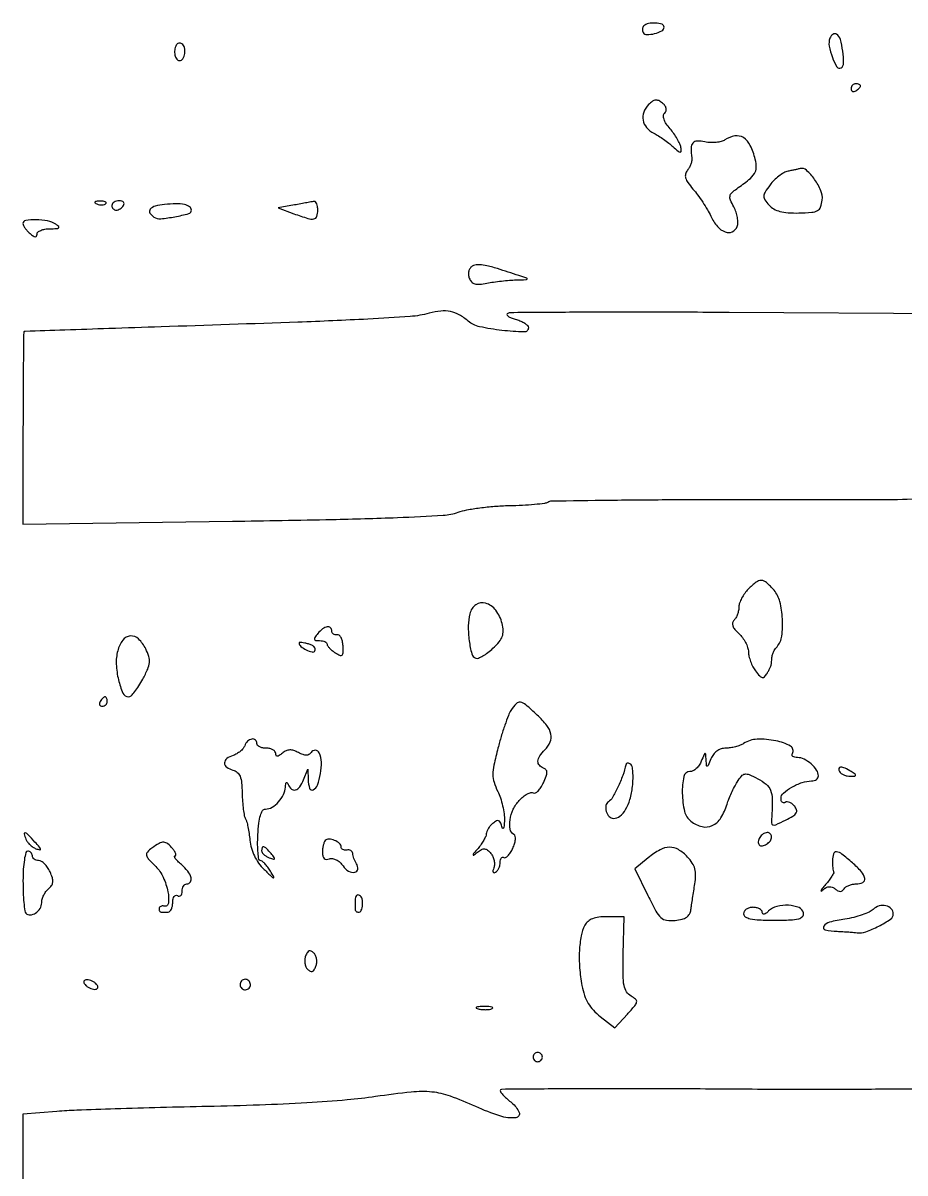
# Model space of a CAD drawing. Extents: x 0 to 5034, y 0 to 2560.
# Drawn here: x 0 to 188.5, y 649.2 to 895 of the extents above; entities that cross this region are included whole.
import ezdxf

# ---------------------------------------------------------------- set-up
doc = ezdxf.new("R2010")
doc.units = 0

msp = doc.modelspace()

# ---------------------------------------------------------------- linework, layer by layer
for points in [[(132.693853, 894.36052, 0.090759), (132.485248, 894.058447, 0.076668), (132.381402, 893.683687, 0.076758), (132.395358, 893.295473, 0.091359), (132.528182, 892.9544, 0.264522), (133.350847, 892.50495, 0.059345), (134.994665, 892.729437, 0.059711), (136.530383, 893.331376, 0.276209), (137, 894.116631, 0.322732), (136.566872, 894.717772, 0.066473), (135.206661, 894.978419, 0.06076), (133.676063, 894.879108, 0.15094)], [(172.452123, 891.735831, 0.138151), (172.298383, 890.066588, 0.044102), (172.971988, 887.640868, 0.046486), (173.959986, 885.605539, 0.416779), (174.831397, 885.395797, 0.261425), (175.376579, 886.380093, 0.03163), (175.199918, 888.942814, 0.033268), (174.687156, 891.490976, 0.190282), (173.877641, 892.575622, 0.149688), (173.496118, 892.675648, 0.123525), (173.091042, 892.556279, 0.099415), (172.722815, 892.22638, 0.069023)], [(32.754232, 890.266312, 0.084697), (32.436116, 889.221291, 0.082939), (32.479003, 888.121909, 0.104464), (32.84371, 887.288862, 0.234312), (33.437328, 886.972506, 0.26629), (34.162879, 887.360605, 0.1021), (34.575922, 888.472687, 0.093314), (34.533019, 889.735512, 0.201974), (33.980032, 890.512341, 0.086456), (33.629461, 890.652808, 0.102024), (33.272696, 890.654687, 0.11056), (32.965717, 890.518222, 0.11748)], [(177, 880.940983, 0.108972), (177.078288, 880.586039, 0.182303), (177.29375, 880.3746, 0.161196), (177.6179, 880.343488, 0.082592), (178, 880.5, 0.029505), (178.382774, 880.768994, 0.035638), (178.70625, 881.066025, 0.038439), (178.934461, 881.34829, 0.151918), (179, 881.559017, 0.210953), (178.92554, 881.727648, 0.081139), (178.70625, 881.870461, 0.061769), (178.382849, 881.967655, 0.042167), (178, 882, 0.105053), (177.618444, 881.918938, 0.099167), (177.29375, 881.688914, 0.09642), (177.076123, 881.345238, 0.093332)], [(133.692247, 877.54939, 0.10642), (132.661986, 875.95385, 0.137089), (132.507827, 874.223051, 0.133149), (133.276001, 872.626235, 0.097718), (134.832344, 871.411219, -0.022258), (135.796645, 870.868604, -0.012468), (136.920779, 870.128909, -0.012421), (138.02157, 869.323329, -0.019742), (138.917309, 868.574835, 0.0086), (140.027407, 867.60441, 0.150561), (140.462851, 867.419132, 0.441864), (140.671708, 867.605562, 0.038936), (140.617797, 868.398357, 0.072411), (140.388701, 869.165236, 0.023505), (139.838934, 870.216436, 0.022875), (139.109776, 871.342556, 0.023841), (138.290159, 872.381298, -0.03148), (137.46704, 873.457873, -0.064971), (136.997403, 874.405623, -0.095828), (136.889212, 875.177651, -0.185473), (137.138938, 875.738938, 0.118425), (137.431517, 876.216525, 0.13569), (137.455085, 876.749868, 0.107491), (137.189603, 877.314184, 0.056105), (136.648328, 877.876899, 0.056851), (135.860182, 878.392305, 0.14498), (135.194792, 878.511744, 0.128794), (134.520799, 878.253022, 0.040698)], [(150, 869.986462, -0.084186), (149.229926, 869.64984, -0.037283), (148.132812, 869.461973, -0.035538), (146.91302, 869.432675, -0.040027), (145.75, 869.58123, 0.051063), (144.045592, 869.760882, 0.224749), (143.154883, 869.342455, 0.177127), (142.786781, 868.298054, 0.030727), (142.942391, 866.175811, -0.077359), (142.930422, 865.570886, -0.041061), (142.739976, 864.844079, -0.039629), (142.416955, 864.115981, -0.049026), (142.001456, 863.501754, 0.111045), (141.596072, 862.706738, 0.135688), (141.612183, 861.875177, 0.083838), (142.103143, 860.875168, 0.023383), (143.190582, 859.50379, -0.021411), (144.184178, 858.260855, -0.012762), (145.263179, 856.70392, -0.012764), (146.260818, 855.094777, -0.021508), (147.00322, 853.690922, 0.06555), (148.40518, 851.524468, 0.124026), (150.088937, 850.325611, 0.204684), (151.590762, 850.373444, 0.194591), (152.6359, 851.493554, 0.094171), (152.78198, 852.302663, 0.040767), (152.68251, 853.396855, 0.03845), (152.382292, 854.577486, 0.041405), (151.9101, 855.667979, -0.024143), (151.205369, 857.15288, -0.138842), (151.103128, 858.008549, -0.16543), (151.473276, 858.711131, -0.038171), (152.527224, 859.566412, 0.015119), (155.158361, 861.507661, 0.085656), (156.321058, 862.796423, 0.138574), (156.706023, 864.097233, 0.06465), (156.499409, 865.858379, 0.04994), (155.4249, 868.841758, 0.140778), (153.968748, 870.484641, 0.187871), (152.152214, 870.842388, 0.101121)], [(163.5, 863.305123, 0.076517), (162.601832, 862.966094, 0.034319), (161.545261, 862.270416, 0.032954), (160.507889, 861.366473, 0.038363), (159.654081, 860.376034, 0.018783), (158.611625, 858.843083, 0.127926), (158.339025, 857.977701, 0.162459), (158.557733, 857.191756, 0.035528), (159.435652, 856.071104, 0.080648), (160.460767, 855.251777, 0.063546), (161.778865, 854.715478, 0.048623), (163.502568, 854.433191, 0.022312), (165.781571, 854.386374, 0.013341), (168.582543, 854.528667, 0.107018), (169.812387, 854.896557, 0.183617), (170.46022, 855.65991, 0.056394), (170.807495, 857.15748, 0.130137), (170.51851, 859.15574, 0.053409), (169.172742, 861.566418, 0.053792), (167.460965, 863.50497, 0.249472), (166.061439, 863.863818, -0.005014), (165.730587, 863.787072, -0.000788), (165.077423, 863.643526, -0.000876), (164.306884, 863.476871, -0.000764)], [(15.8125, 856.316886, 0.051402), (16.359369, 856.160852, 0.05415), (16.916927, 856.123424, 0.060344), (17.402231, 856.202593, 0.126455), (17.729167, 856.395833, 0.296942), (17.77538, 856.614691, 0.208169), (17.592839, 856.799335, 0.077125), (17.112848, 856.910055, 0.028489), (16.416667, 856.921053, 0.018894), (15.670344, 856.862007, 0.168741), (15.37858, 856.720685, 0.470617), (15.395823, 856.538436, 0.054073)], [(19, 856, 0.092995), (19.071618, 855.618268, 0.096318), (19.276414, 855.29375, 0.099231), (19.581949, 855.076556, 0.105429), (19.940983, 855, 0.089642), (20.346558, 855.073302, 0.053229), (20.7871, 855.29375, 0.051032), (21.193797, 855.617485, 0.06081), (21.5, 856, 0.139169), (21.607943, 856.379648, 0.191142), (21.478525, 856.70625, 0.138808), (21.110654, 856.926733, 0.066118), (20.559017, 857, 0.062283), (19.962904, 856.925455, 0.080552), (19.457961, 856.70625, 0.097988), (19.120018, 856.381379, 0.153634)], [(30.25, 856.206127, 0.038598), (28.237829, 855.841605, 0.155019), (27.194175, 855.181513, 0.321183), (27.131057, 854.370766, 0.118897), (27.98299, 853.510513, 0.161704), (29.440735, 853.164666, 0.024135), (32.468539, 853.578862, 0.020192), (35.426648, 854.254635, 0.33857), (36, 855.004302, 0.254005), (35.61045, 855.721644, 0.092707), (34.506133, 856.176784, 0.055073), (32.714542, 856.349329, 0.022013)], [(58, 856.095621), (54.5, 855.454525), (57.899223, 854.227262, 0.010594), (60.892794, 853.217615, 0.114105), (62.159335, 853.120054, 0.284566), (62.788893, 853.655538, 0.078032), (63, 855, 0.035906), (62.945584, 855.756787, 0.059613), (62.779688, 856.37383, 0.085672), (62.536544, 856.768051, 0.260932), (62.25, 856.868359, 0.001379), (61.781451, 856.784785, 0.000147), (60.692187, 856.587065, 0.000181), (59.395116, 856.350745, 0.000146)], [(0, 852.122445, 0.117955), (0.100931, 851.700558, 0.036411), (0.440625, 851.136985, 0.034151), (0.925951, 850.54111, 0.031583), (1.5, 850, 0.024942), (2.191217, 849.48229, 0.128583), (2.638636, 849.325424, 0.300026), (2.898357, 849.467821, 0.122183), (3, 849.877555, -0.222487), (3.201702, 850.308406, -0.075851), (3.807812, 850.67478, -0.057842), (4.696972, 850.927317, -0.038921), (5.75, 851.015313, 0.011096), (7.150937, 851.054211, 0.155556), (7.616929, 851.228862, 0.461139), (7.628119, 851.512621, 0.043106), (7, 852, 0.095969), (5.255888, 852.701441, 0.043412), (2.795989, 852.958842, 0.042375), (0.59065, 852.810398, 0.370389)], [(95.988205, 842.992711, 0.108624), (95.538281, 842.556455, 0.086), (95.265757, 841.934277, 0.07937), (95.205569, 841.209549, 0.072843), (95.369683, 840.479005, 0.092637), (95.859447, 839.682246, 0.138583), (96.54775, 839.251211, 0.093537), (97.568047, 839.151376, 0.027107), (99.1404, 839.37808, -0.01321), (100.557335, 839.622732, -0.007876), (102.254524, 839.84256, -0.007881), (103.953517, 840.008384, -0.013509), (105.375, 840.085953, 0.001797), (107.509571, 840.152343, 0.239527), (107.730613, 840.274504, 0.492863), (107.677145, 840.435781, 0.003025), (106, 841.007957, 0.005228), (101.404804, 842.491449, 0.026534), (98.797817, 843.153681, 0.049814), (97.117943, 843.315715, 0.138421)], [(155, 774, 0.039848), (154.234644, 773.101858, 0.035418), (153.5875, 772.05875, 0.037156), (153.141119, 771.032276, 0.084178), (153, 770.2, -0.049154), (152.924683, 769.435723, -0.03785), (152.699309, 768.628059, -0.038879), (152.368752, 767.898664, -0.070661), (151.976371, 767.376371, 0.140945), (151.660649, 766.805727, 0.141487), (151.696972, 766.155471, 0.090964), (152.126711, 765.402016, 0.033879), (152.976371, 764.521384, -0.04899), (153.753158, 763.666087, -0.039311), (154.414901, 762.612577, -0.040676), (154.873766, 761.530154, -0.076266), (155.031803, 760.595012, 0.055749), (155.152255, 759.648375, 0.03052), (155.497146, 758.529341, 0.030024), (155.991628, 757.422114, 0.041794), (156.571288, 756.504871, 0.019711), (157.443456, 755.44066, 0.162341), (157.978672, 755.132108, 0.256368), (158.454521, 755.279743, 0.051114), (159.024172, 756.004871, 0.019684), (159.387091, 756.63232, 0.020194), (159.696219, 757.281118, 0.020425), (159.917787, 757.863723, 0.075683), (159.984687, 758.25, -0.021183), (160.056558, 759.393417, -0.055987), (160.232832, 760.192985, -0.06134), (160.571138, 760.890878, -0.029714), (161.159146, 761.691759, 0.140299), (162.163322, 763.977457, 0.047372), (162.312, 767.647047, 0.04752), (161.757112, 771.339817, 0.118017), (160.505209, 773.75, 0.028764), (158.892182, 775.408419, 0.175876), (157.806775, 775.859118, 0.179425), (156.69752, 775.50417, 0.030168)], [(95.487074, 768.75, 0.05879), (95.163999, 766.130843, 0.034501), (95.365234, 762.975439, 0.029444), (95.912488, 760.15324, 0.25498), (96.755045, 759.248318, 0.178474), (97.32057, 759.266125, 0.033748), (98.264926, 759.724839, 0.032264), (99.349514, 760.441881, 0.024693), (100.438988, 761.355875, 0.030304), (101.764237, 762.742425, 0.087614), (102.430319, 763.885985, 0.100534), (102.615641, 765.093793, 0.048055), (102.38904, 766.654533, 0.100994), (101.053295, 769.480667, 0.159638), (98.877824, 771.005568, 0.231442), (96.794339, 770.66909, 0.180841)], [(63, 764.5, 0.020633), (62.381629, 763.689039, 0.217533), (62.308142, 763.28931, 0.304492), (62.565314, 763.057736, 0.035496), (63.377555, 763, -0.044852), (63.998604, 762.944177, -0.064717), (64.523407, 762.776911, -0.084636), (64.878111, 762.530756, -0.201476), (65, 762.240547, 0.154082), (65.115335, 761.875168, 0.037175), (65.522083, 761.378137, 0.034685), (66.096967, 760.851838, 0.028437), (66.777304, 760.371149, 0.03229), (67.764922, 759.839675, 0.303229), (68.217586, 759.912586, 0.206199), (68.438463, 760.413141, 0.016733), (68.402365, 761.880602, 0.041763), (68.262009, 762.865653, 0.067455), (67.964357, 763.657114, 0.096261), (67.565842, 764.143568, 0.231816), (67.125061, 764.25, -0.086941), (66.695544, 764.230568, -0.115445), (66.330487, 764.367188, -0.127248), (66.087791, 764.638553, -0.119704), (66, 765, 0.194222), (65.70769, 765.724128, 0.246999), (65.033569, 765.946894, 0.125003), (64.042587, 765.511622, 0.053925)], [(20.233605, 760.821706, 0.074896), (19.933805, 757.950432, 0.046789), (20.403141, 754.595349, 0.046675), (21.35319, 751.783014, 0.296164), (22.559167, 751, 0.196485), (23.089629, 751.216827, 0.028208), (23.894784, 752.101562, 0.028507), (24.769292, 753.313811, 0.020814), (25.603695, 754.75, 0.018559), (26.650908, 756.931335, 0.078587), (27.013371, 758.329724, 0.098996), (26.884726, 759.604429, 0.039169), (26.234651, 761.25, 0.088011), (24.698554, 763.356377, 0.212197), (22.923482, 763.998183, 0.221075), (21.312197, 763.104495, 0.094201)], [(59, 762.528825, 0.223152), (59.356862, 761.769047, 0.057815), (60.520016, 761.011834, 0.060841), (61.766932, 760.570692, 0.319152), (62.399725, 760.837752, 0.205946), (62.45867, 761.234859, 0.128502), (62.223586, 761.650773, 0.086397), (61.70822, 762.02525, 0.050099), (60.988753, 762.29269, 0.01257), (60.226028, 762.471792, 0.021833), (59.584196, 762.576584, 0.018501), (59.091791, 762.616647, 0.427215)], [(16.5, 750, 0.082592), (16.343488, 749.6179, 0.161196), (16.3746, 749.29375, 0.182303), (16.586039, 749.078288, 0.108972), (16.940983, 749, 0.093332), (17.345238, 749.076123, 0.09642), (17.688914, 749.29375, 0.099167), (17.918938, 749.618444, 0.105053), (18, 750, 0.042167), (17.967655, 750.382849, 0.061769), (17.870461, 750.70625, 0.081139), (17.727648, 750.92554, 0.210953), (17.559017, 751, 0.151918), (17.34829, 750.934461, 0.038439), (17.066025, 750.70625, 0.035638), (16.768994, 750.382774, 0.029505)], [(104.293351, 748.098121, 0.04664), (103.735756, 746.98679, 0.009827), (102.985723, 744.945822, 0.010216), (102.207887, 742.534884, 0.009527), (101.509747, 740.037614, 0.009829), (100.643662, 736.402455, 0.052179), (100.419558, 734.372831, 0.078246), (100.667914, 732.734741, 0.039044), (101.456943, 730.785855, -0.035444), (102.039677, 729.375753, -0.02361), (102.512652, 727.691775, -0.0238), (102.817726, 726.005783, -0.042241), (102.883999, 724.596362, -0.012295), (102.812031, 723.437735, -0.084513), (102.668443, 722.887464, -0.590661), (102.491693, 722.873316, -0.082665), (102.300448, 723.303104, 0.039047), (102.000157, 724.174767, 0.212995), (101.640928, 724.503603, 0.216529), (101.160534, 724.453007, 0.04035), (100.416449, 723.930659, 0.039487), (99.874467, 723.403369, 0.038312), (99.416082, 722.792339, 0.040889), (99.099279, 722.191609, 0.101235), (99, 721.706296, -0.102943), (98.888203, 721.169049, -0.025548), (98.485938, 720.360003, -0.025039), (97.919841, 719.462192, -0.022808), (97.25, 718.595974, 0.002794), (96.312152, 717.478588, 0.13368), (96.191631, 717.213627, 0.669766), (96.284558, 717.156447, 0.006852), (97.117321, 717.779564, -0.041267), (98.00436, 718.352643, -0.145976), (98.661579, 718.486696, -0.152318), (99.267958, 718.236728, -0.046221), (99.979197, 717.525066, -0.066999), (100.410615, 716.835298, -0.054538), (100.68179, 716.006354, -0.056274), (100.761263, 715.170203, -0.087406), (100.62333, 714.460797, 0.035818), (100.445237, 713.874293, 0.153614), (100.474665, 713.514672, 0.330852), (100.673868, 713.393832, 0.115463), (101.011454, 713.507079, 0.092062), (101.389993, 713.850768, 0.053061), (101.709615, 714.379191, 0.050585), (101.926671, 714.998945, 0.059017), (102, 715.618034, -0.050671), (102.054993, 716.159285, -0.110164), (102.225127, 716.538273, -0.185436), (102.476442, 716.69678, -0.189615), (102.766389, 716.64438, 0.272734), (103.142201, 716.636465, 0.07086), (103.642293, 717.018963, 0.051983), (104.179882, 717.694046, 0.031933), (104.671986, 718.58469, 0.034901), (105.058797, 719.578548, 0.055805), (105.230549, 720.472112, 0.073502), (105.183015, 721.166576, 0.203267), (104.905597, 721.558344, -0.212573), (104.10857, 722.727588, -0.084377), (104.086631, 724.713852, -0.071592), (104.777838, 726.946344, -0.076859), (106.059613, 728.833612, -0.033673), (106.916787, 729.637697, -0.046851), (107.789204, 730.224992, -0.056132), (108.553537, 730.536248, -0.210047), (109.05536, 730.465786, 0.26011), (109.505297, 730.445691, 0.078688), (110.081486, 730.858225, 0.056494), (110.689948, 731.611407, 0.034793), (111.233986, 732.614199, 0.017409), (111.823213, 734.036669, 0.089372), (111.975168, 734.87351, 0.184725), (111.773956, 735.401695, 0.13067), (111.23824, 735.75392, -0.135028), (110.354899, 736.345601, -0.197351), (110.061841, 737.222624, -0.130284), (110.44369, 738.350973, -0.050035), (111.5, 739.642857, 0.092338), (112.658781, 741.332132, 0.158614), (112.831767, 743.014195, 0.115183), (111.95926, 744.860417, 0.037167), (109.894245, 747.09879, 0.011573), (107.455037, 749.273852, 0.1329), (106.302809, 749.81745, 0.2528), (105.388025, 749.515661, 0.049708)], [(47.376234, 740.538067, -0.081614), (47.022871, 739.933971, -0.045401), (46.419667, 739.327725, -0.043753), (45.678985, 738.810352, -0.053787), (44.907619, 738.470679, 0.082732), (43.539564, 737.771586, 0.234904), (43.06622, 736.843992, 0.247483), (43.528087, 735.945477, 0.088982), (44.874861, 735.322474, -0.11546), (45.788618, 734.840145, -0.119828), (46.378484, 734.008093, -0.070928), (46.709128, 732.636521, -0.018719), (46.839119, 730.378434, 0.012221), (46.918313, 728.600403, 0.01486), (47.082557, 726.941237, 0.013452), (47.29791, 725.565635, 0.093113), (47.542309, 724.931543, -0.073682), (47.80069, 724.331284, -0.014001), (48.074359, 723.169688, -0.014669), (48.31812, 721.783279, -0.013009), (48.49162, 720.32836, 0.046582), (48.810826, 718.629904, 0.043597), (49.443233, 716.979899, 0.043199), (50.359097, 715.450236, 0.043866), (51.519998, 714.109158, 0.002052), (53.180479, 712.513451, 0.125814), (53.536085, 712.314029, 0.664495), (53.630404, 712.435916, 0.006254), (52.865882, 713.75, 0.02449), (52.291072, 714.611472, 0.031526), (51.677732, 715.339062, 0.032789), (51.108357, 715.860844, 0.170693), (50.712614, 716, -0.365501), (50.40904, 716.256131, -0.019178), (50.230367, 717.614597, -0.022852), (50.147387, 719.389127, -0.013747), (50.203161, 721.496501, -0.01492), (50.410601, 723.966437, -0.043159), (50.751071, 725.646967, -0.071214), (51.215659, 726.664421, -0.254707), (51.821429, 726.996501, 0.135578), (53.220809, 727.387046, 0.072924), (54.615969, 728.532117, 0.070459), (55.672153, 730.085061, 0.103683), (56.078947, 731.678571, -0.022367), (56.138009, 732.347663, -0.167269), (56.278616, 732.628461, -0.45413), (56.457319, 732.614588, -0.064395), (56.662281, 732.25, 0.119884), (57.359439, 731.277903, 0.256326), (58.235583, 731.092841, 0.168085), (59.164346, 731.765389, 0.057266), (59.968838, 733.25), (60.873227, 735.5), (60.936614, 733.25, 0.072065), (61.254168, 731.422497, 0.458447), (62.017387, 731.104164, 0.19446), (62.926993, 732.136854, 0.038153), (63.579991, 734.574696, 0.053848), (63.772342, 737.040379, 0.098524), (63.321851, 738.998291, 0.283493), (62.474414, 739.572771, 0.27151), (61.552179, 739.084428, -0.116558), (61.121936, 738.654395, -0.137471), (60.570322, 738.495862, -0.092403), (59.844335, 738.626212, -0.032376), (58.875389, 739.06669, 0.043167), (57.857004, 739.503412, 0.088641), (57.000654, 739.625854, 0.099444), (56.219873, 739.440535, 0.065456), (55.436078, 738.946949, -0.023967), (54.757391, 738.436556, -0.138014), (54.335311, 738.295474, -0.310087), (54.091108, 738.446235, -0.104463), (54, 738.877555, 0.173281), (53.846976, 739.305846, 0.093538), (53.4125, 739.670282, 0.073876), (52.76512, 739.91687, 0.054166), (52, 740, -0.048028), (51.234582, 740.073693, -0.068025), (50.5875, 740.29375, -0.088204), (50.151477, 740.618118, -0.191087), (50, 741, 0.209896), (49.673156, 741.744284, 0.233484), (48.925208, 741.96299, 0.149738), (48.009729, 741.496185, 0.109328)], [(154, 741.00835, -0.053155), (153.261922, 740.632092, -0.027125), (152.270222, 740.313334, -0.026607), (151.201445, 740.092722, -0.035927), (150.217776, 740.015313, 0.075055), (149.206486, 739.855701, 0.078064), (148.302259, 739.405244, 0.076173), (147.562467, 738.687827, 0.066727), (147.031162, 737.75, -0.003658), (146.443709, 736.318841, -0.238399), (146.245713, 736.150059, -0.458338), (146.095135, 736.25794, -0.006572), (146, 737.5, 0.006572), (145.904865, 738.74206, 0.458338), (145.754287, 738.849941, 0.238399), (145.556291, 738.681159, 0.003658), (144.968838, 737.25, -0.05432), (144.509056, 736.389489, -0.056546), (143.880022, 735.660938, -0.062859), (143.18514, 735.164804, -0.124258), (142.532224, 735, 0.356215), (141.223523, 733.932145, 0.055688), (140.898747, 730.362538, 0.052179), (141.383304, 726.499737, 0.17486), (142.75, 724.392046, 0.102422), (145.138289, 723.252557, 0.172446), (147.323025, 723.472849, 0.144592), (149.147181, 725.102758, 0.065822), (150.472194, 728.04664, -0.021983), (150.856688, 729.149586, -0.01265), (151.410822, 730.443282, -0.012624), (152.034313, 731.716936, -0.020562), (152.633912, 732.760277, -0.030443), (153.571401, 734.063541, -0.182754), (154.281638, 734.474758, -0.144308), (155.180613, 734.36332, -0.016822), (157.029787, 733.484597, -0.053272), (158.834178, 732.292872, -0.127757), (159.767018, 731.004072, -0.09085), (160.127525, 729.141454, -0.018811), (160.034918, 725.791203, 0.016307), (159.97794, 724.046224, 0.3083), (160.270546, 723.616756, 0.204255), (160.882258, 723.634107, 0.007854), (162.972561, 724.636198, 0.019709), (164.545937, 725.50014, 0.1112), (165.233943, 726.15807, 0.219076), (165.336209, 726.812935, 0.104452), (164.930299, 727.583985, 0.054307), (164.421961, 728.076475, 0.067243), (163.852763, 728.407516, 0.08071), (163.312338, 728.534863, 0.157258), (162.886693, 728.429973, -0.141416), (162.55013, 728.335881, -0.191335), (162.260466, 728.453753, -0.137308), (162.064875, 728.785045, -0.065196), (162, 729.280468, -0.218438), (162.522018, 730.418341, -0.048514), (164.317879, 731.683159, -0.048502), (166.534592, 732.672345, -0.080874), (168.547053, 733, 0.072085), (169.102282, 733.080466, 0.087108), (169.573197, 733.314732, 0.100428), (169.888015, 733.662848, 0.13456), (170, 734.071429, 0.150101), (169.616794, 735.319165, 0.06403), (168.448088, 736.641409, 0.062845), (166.938242, 737.660112, 0.117543), (165.512412, 738, -0.054409), (164.926856, 738.063909, -0.117763), (164.521886, 738.260466, -0.189006), (164.359062, 738.55096, -0.174449), (164.429973, 738.886693, 0.427451), (164.028443, 740.431376, 0.07713), (160.917867, 741.583198, 0.058996), (156.877797, 741.918588, 0.136494)], [(128.875, 736.559017, -0.031416), (128.181745, 734.173317, -0.023762), (127.136672, 731.653335, -0.021236), (125.998535, 729.483661, -0.123535), (125.105357, 728.565114, 0.221374), (124.574015, 727.756762, 0.109976), (124.665807, 726.506599, 0.108734), (125.281435, 725.403367, 0.214501), (126.178417, 725, 0.170918), (127.562693, 725.487435, 0.089156), (128.777849, 726.884636, 0.066398), (129.711898, 729.061144, 0.039465), (130.256452, 731.834426, 0.020437), (130.379035, 733.484956, 0.028577), (130.343726, 734.963611, 0.028138), (130.182661, 736.129547, 0.208882), (129.87119, 736.579609, 0.052066), (129.528414, 736.744992, 0.091798), (129.219193, 736.79566, 0.137181), (128.993313, 736.727436, 0.198763)], [(174.5, 735, 0.101161), (174.859627, 734.617978, 0.052761), (175.433213, 734.298248, 0.049393), (176.116349, 734.083635, 0.053738), (176.809017, 734.015313, 0.012098), (177.761472, 734.046994, 0.343021), (177.935744, 734.199331, 0.295079), (177.842749, 734.430616, 0.010223), (177, 735, 0.03301), (175.680839, 735.733972, 0.110887), (174.722292, 735.949198, 0.372932), (174.366526, 735.640978, 0.175918)], [(0.608704, 720.577319, 0.069808), (0.93556, 719.987169, 0.04218), (1.46915, 719.390321, 0.041434), (2.112314, 718.876395, 0.056294), (2.771252, 718.534284, 0.028092), (3.563836, 718.28019, 0.542001), (3.722756, 718.425092, 0.137821), (3.536005, 718.826165, 0.006468), (2.538946, 719.956966, 0.007454), (1.076333, 721.525486, 0.124247), (0.47683, 721.899832, 0.58616), (0.259001, 721.697146, 0.031871)], [(64.597766, 720.264432, 0.107661), (64.367184, 719.905406, 0.031286), (64.175594, 719.272291, 0.029878), (64.044029, 718.512982, 0.027964), (64, 717.726345, 0.05299), (64.087471, 716.903307, 0.153138), (64.366931, 716.410289, 0.191943), (64.830063, 716.229627, 0.090008), (65.472634, 716.351125, -0.132891), (66.154879, 716.421076, -0.078374), (66.938058, 716.16285, -0.06703), (67.719095, 715.618387, -0.05434), (68.392717, 714.849705, 0.105323), (69.580045, 713.74379, 0.177096), (70.902137, 713.490233, 0.331293), (71.541003, 714.149221, 0.175908), (71.281625, 715.319098, -0.029597), (70.989623, 715.844499, -0.022943), (70.733381, 716.44686, -0.023445), (70.546025, 717.032868, -0.050511), (70.469858, 717.5, 0.126887), (70.352815, 717.861502, 0.118092), (70.073106, 718.132812, 0.104346), (69.669194, 718.269866, 0.081134), (69.204545, 718.25, -0.071322), (68.744131, 718.221307, -0.102905), (68.353835, 718.33576, -0.12641), (68.095093, 718.57288, -0.145383), (68, 718.893011, 0.218907), (67.6448, 719.665438, 0.081579), (66.599301, 720.300655, 0.081237), (65.401339, 720.569868, 0.214275)], [(157.458881, 720.933469, 0.055289), (157.246476, 720.485906, 0.063671), (157.150101, 720.023485, 0.073797), (157.178227, 719.616664, 0.143229), (157.333333, 719.333333, 0.245171), (158.010153, 719.120596, 0.09984), (158.935284, 719.48511, 0.089687), (159.724195, 720.224864, 0.161033), (160, 721.059017, 0.206886), (159.714394, 721.719722, 0.203785), (159.034956, 721.969816, 0.139607), (158.163143, 721.674324, 0.103622)], [(0, 711.666667, 0.00879), (0.043423, 709.196728, 0.012719), (0.175594, 707.018156, 0.008378), (0.360748, 705.223154, 0.168019), (0.597766, 704.735568, 0.217389), (1.544387, 704.382192, 0.129023), (2.705974, 704.776774, 0.110292), (3.657328, 705.763771, 0.137689), (4, 706.984544, -0.068736), (4.105762, 707.750252, -0.04457), (4.424164, 708.587031, -0.044178), (4.891264, 709.36456, -0.062281), (5.443962, 709.953493, 0.0689), (6.098113, 710.669204, 0.128059), (6.364651, 711.403544, 0.099427), (6.270026, 712.303506, 0.031151), (5.783447, 713.575937, 0.042428), (5.261818, 714.503402, 0.048124), (4.609936, 715.287932, 0.054288), (3.931913, 715.828241, 0.142037), (3.339485, 716, -0.073022), (2.827642, 716.075153, -0.087654), (2.393474, 716.29375, -0.100532), (2.103229, 716.618655, -0.132956), (2, 717, 0.099038), (1.923658, 717.381638, 0.097945), (1.70625, 717.70625, 0.097945), (1.381638, 717.923658, 0.099038), (1, 718, 0.343502), (0.601239, 717.6894, 0.022678), (0.289474, 716.166667, 0.024808), (0.070701, 714.129801, 0.014349)], [(27.565229, 718.671355, 0.043676), (26.577104, 717.807029, 0.246464), (26.388724, 717.155689, 0.135606), (26.784859, 716.378398, 0.011126), (28.374099, 714.71681, -0.089628), (29.965502, 712.423387, -0.056749), (30.974901, 709.32, -0.082949), (31.061487, 706.886762, -0.456141), (30.1, 706.25, 0.080654), (29.748692, 706.288796, 0.103536), (29.435, 706.20625, 0.117405), (29.20824, 706.016263, 0.127463), (29.1, 705.75, 0.064657), (29.09902, 705.463217, 0.091313), (29.17625, 705.220312, 0.114794), (29.317454, 705.058843, 0.157192), (29.5, 705), (30.146875, 705), (31, 705, 0.195654), (31.381985, 705.155423, 0.086673), (31.70625, 705.604836, 0.066561), (31.926392, 706.270941, 0.0466), (32, 707.059017, -0.047867), (32.071541, 707.804599, -0.104212), (32.29375, 708.33165, -0.181468), (32.621877, 708.558599, -0.202618), (33, 708.5, 0.139169), (33.379648, 708.392057, 0.191142), (33.70625, 708.521475, 0.138808), (33.926733, 708.889346, 0.066118), (34, 709.440983, -0.062283), (34.074545, 710.037096, -0.080552), (34.29375, 710.542039, -0.097988), (34.618621, 710.879982, -0.153634), (35, 711, 0.252984), (35.767192, 711.414716, 0.216211), (35.909572, 712.33322, 0.099316), (35.215741, 713.698914, 0.047111), (33.84699, 715.132705, -0.016759), (33.073414, 715.850429, -0.038448), (32.554217, 716.451482, -0.083429), (32.35504, 716.844438, -0.505908), (32.469435, 717, 0.327233), (32.65103, 717.1331, 0.153462), (32.651413, 717.440625, 0.068322), (32.424191, 717.92361, 0.029148), (32, 718.5, 0.043387), (30.937884, 719.574839, 0.168059), (30.077522, 719.910152, 0.140951), (29.100894, 719.669666, 0.027476)], [(51, 718.106989, 0.148172), (51.117443, 717.719384, 0.058677), (51.482174, 717.291272, 0.05126), (52.013435, 716.891147, 0.0442), (52.641444, 716.584097, 0.012731), (53.541716, 716.264678, 0.389672), (53.741192, 716.355597, 0.27071), (53.707299, 716.617386, 0.008807), (53.018999, 717.477108, 0.017238), (52.053128, 718.562498, 0.127361), (51.469452, 718.925, 0.389178), (51.129499, 718.765008, 0.097466)], [(133.622325, 716.574668), (130.744649, 714.221261), (133.515451, 708.557947, 0.010632), (135.255105, 705.185791, 0.083653), (136.337474, 703.803933, 0.150903), (137.541396, 703.237331, 0.059432), (139.393126, 703.197316, 0.036558), (140.851718, 703.447995, 0.089357), (141.842336, 703.89219, 0.117283), (142.454365, 704.565807, 0.093884), (142.760644, 705.5, -0.003462), (142.89886, 706.506154, -0.001235), (143.109662, 707.940625, -0.001225), (143.348699, 709.51338, -0.001447), (143.58278, 711, 0.033887), (143.750172, 712.827876, 0.071827), (143.580576, 714.236352, 0.077514), (143.032252, 715.470962, 0.045251), (142.033181, 716.75, 0.068283), (140.07311, 718.337907, 0.142293), (138.191073, 718.842288, 0.12257), (136.139443, 718.286026, 0.044234)], [(173, 716, 0.011505), (173.01829, 715.205252, 0.014498), (173.073438, 714.471465, 0.012616), (173.15222, 713.865266, 0.102806), (173.25, 713.604988, -0.271019), (173.259169, 713.342619, -0.016361), (172.846857, 712.634232, -0.020845), (172.26472, 711.786088, -0.013571), (171.526534, 710.854988, 0.007091), (170.832575, 710.0026, 0.049748), (170.543927, 709.551976, 0.740385), (170.61219, 709.486252, 0.05286), (170.95274, 709.726206, -0.05521), (171.65622, 710.216967, -0.10602), (172.31276, 710.411148, -0.116703), (172.948143, 710.311191, -0.07623), (173.587179, 709.927648, 0.050277), (174.178724, 709.529641, 0.126778), (174.679174, 709.407398, 0.15881), (175.104615, 709.551994, 0.093926), (175.469989, 709.951442, -0.107553), (175.858149, 710.353464, -0.051006), (176.497835, 710.691986, -0.047243), (177.268486, 710.922288, -0.049033), (178.059017, 711, 0.118947), (179.459418, 711.337929, 0.329859), (179.883261, 712.193419, 0.139749), (179.202527, 713.585016, 0.029109), (177.25, 715.516365, 0.014923), (175.012991, 717.369801, 0.138053), (173.860328, 717.840489, 0.359399), (173.217923, 717.422594, 0.076149)], [(71, 707.559017), (71, 706.311086), (71, 705.5, 0.134267), (71.052738, 705.307149, 0.095877), (71.201902, 705.138799, 0.083426), (71.424651, 705.020526, 0.070534), (71.687328, 704.972506, 0.308573), (72.302484, 705.357003, 0.088033), (72.582171, 706.510143, 0.077771), (72.461634, 707.80397, 0.19468), (71.910933, 708.555046, 0.158234), (71.565646, 708.639437, 0.191241), (71.267587, 708.494695, 0.126796), (71.066068, 708.11557, 0.059147)], [(159.360555, 705.217697, -0.033901), (158.81678, 704.743053, -0.110561), (158.384925, 704.545195, -0.2639), (158.117217, 704.62996, -0.189241), (158, 704.928571, 0.180377), (157.847511, 705.337512, 0.091543), (157.4125, 705.685268, 0.071518), (156.765245, 705.920813, 0.051602), (156, 706, 0.066978), (155.23549, 705.897127, 0.083889), (154.5875, 705.596094, 0.099491), (154.154147, 705.149346, 0.143944), (154, 704.625, 0.262994), (154.367696, 703.974293, 0.08399), (155.440773, 703.552487, 0.041669), (157.356025, 703.314449, 0.01009), (160.549251, 703.25, 0.008158), (164.030102, 703.306799, 0.052218), (165.774868, 703.547294, 0.148399), (166.58584, 704.028974, 0.237398), (166.799251, 704.788201, 0.254704), (165.854671, 705.930471, 0.081019), (163.624963, 706.427579, 0.073575), (161.11984, 706.203498, 0.138195)], [(181.685051, 705.542194, -0.090044), (180.854168, 704.96666, -0.02383), (179.347759, 704.36753, -0.023383), (177.539278, 703.839393, -0.022135), (175.656112, 703.47114, 0.023044), (172.357511, 702.819872, 0.192826), (171.146067, 701.95137, 0.523259), (171.461995, 701.19642, 0.04219), (174, 700.875, -0.003675), (175.240234, 700.81419, -0.003618), (176.485938, 700.734886, -0.003557), (177.576507, 700.649731, -0.0138), (178.25, 700.573548, 0.122429), (180.114973, 700.767096, 0.032483), (182.877699, 701.974437, 0.028374), (185.40851, 703.469809, 0.250125), (186, 704.578223, 0.192001), (185.557358, 705.688437, 0.149149), (184.416171, 706.335653, 0.126292), (182.948669, 706.28947, 0.126337)], [(120.083698, 702.156391, 0.076852), (119.283711, 699.880355, 0.034024), (118.912237, 696.708154, 0.031096), (118.961968, 693.05712, 0.027269), (119.457761, 689.27415, 0.035463), (120.002435, 687.190971, 0.052229), (120.791881, 685.474138, 0.054123), (121.895565, 684.002552, 0.041913), (123.382304, 682.657569), (126.516714, 680.266837), (129.159448, 683.15117, 0.00953), (130.757178, 684.963114, 0.126251), (131.143585, 685.758113, 0.273871), (130.936504, 686.356079, 0.052895), (129.950103, 687.026704, -0.128534), (128.990483, 687.915432, -0.096878), (128.461878, 689.258674, -0.044616), (128.250407, 691.536116, -0.00714), (128.299012, 696.010215), (128.5, 704.002525), (124.785184, 704.001262, 0.03051), (123.043048, 703.894263, 0.062982), (121.722416, 703.559664, 0.081497), (120.755409, 702.984506, 0.095335)], [(60.4, 695.6, 0.069594), (60.227527, 694.854809, 0.060214), (60.25307, 694.05193, 0.062864), (60.463091, 693.315045, 0.095838), (60.834435, 692.765565, 0.068424), (61.385865, 692.34744, 0.217616), (61.8357, 692.309755, 0.174049), (62.228399, 692.633609, 0.042558), (62.6, 693.4, 0.069594), (62.772473, 694.145191, 0.060214), (62.74693, 694.94807, 0.062864), (62.536909, 695.684955, 0.095838), (62.165565, 696.234435, 0.068424), (61.614135, 696.65256, 0.217616), (61.1643, 696.690245, 0.174049), (60.771601, 696.366391, 0.042558)], [(46.552786, 690.08541, 0.099038), (46.401684, 689.679226, 0.097945), (46.417584, 689.244476, 0.097945), (46.597789, 688.848514, 0.099038), (46.91459, 688.552786, 0.099038), (47.320774, 688.401684, 0.097945), (47.755524, 688.417584, 0.097945), (48.151486, 688.597789, 0.099038), (48.447214, 688.91459, 0.099038), (48.598316, 689.320774, 0.097945), (48.582416, 689.755524, 0.097945), (48.402211, 690.151486, 0.099038), (48.08541, 690.447214, 0.099038), (47.679226, 690.598316, 0.097945), (47.244476, 690.582416, 0.097945), (46.848514, 690.402211, 0.099038)], [(13, 690.075604, 0.142471), (13.108138, 689.703798, 0.060245), (13.440625, 689.297997, 0.052856), (13.926166, 688.922397, 0.046632), (14.5, 688.638374, 0.049166), (15.07468, 688.480468, 0.08982), (15.559375, 688.484956, 0.13955), (15.877126, 688.644659, 0.209945), (16, 688.924396, 0.142471), (15.891862, 689.296202, 0.060245), (15.559375, 689.702003, 0.052856), (15.073834, 690.077603, 0.046632), (14.5, 690.361626, 0.049166), (13.92532, 690.519532, 0.08982), (13.440625, 690.515044, 0.13955), (13.122874, 690.355341, 0.209945)], [(97.269032, 684.307009, 0.037336), (98.036634, 684.167106, 0.029507), (98.880008, 684.127736, 0.030339), (99.671085, 684.185595, 0.06278), (100.269032, 684.344063, 0.31318), (100.386009, 684.52287, 0.333666), (100.257153, 684.684921, 0.052471), (99.580113, 684.787295, 0.014395), (98.5, 684.805051, 0.012823), (97.431793, 684.764444, 0.080377), (96.900903, 684.643467, 0.597527), (96.883358, 684.48334, 0.087174)], [(109, 674, 0.099038), (109.076342, 673.618362, 0.097945), (109.29375, 673.29375, 0.097945), (109.618362, 673.076342, 0.099038), (110, 673, 0.099038), (110.381638, 673.076342, 0.097945), (110.70625, 673.29375, 0.097945), (110.923658, 673.618362, 0.099038), (111, 674, 0.099038), (110.923658, 674.381638, 0.097945), (110.70625, 674.70625, 0.097945), (110.381638, 674.923658, 0.099038), (110, 675, 0.099038), (109.618362, 674.923658, 0.097945), (109.29375, 674.70625, 0.097945), (109.076342, 674.381638, 0.099038)]]:
    msp.add_lwpolyline(points, format="xyb", close=True)
for points in [[(197.756274, 832.813945), (150.925886, 833.121388, 0.001196), (132.928138, 833.196488, 0.001957), (117.677344, 833.163939, 0.000217), (104.077977, 833.07577, 0.197115), (103.501179, 832.834512, 0.36748), (103.47867, 832.557487, 0.096311), (103.829496, 832.227024, 0.053322), (104.518044, 831.888501, 0.02613), (105.45343, 831.601044, -0.038973), (106.428119, 831.273916, -0.050801), (107.251945, 830.820396, -0.060537), (107.819876, 830.316555, -0.183054), (108, 829.841045, -0.423439), (107.085446, 828.954761, -0.020149), (102.367522, 829.293557, -0.02531), (97.580755, 830.07877, -0.124321), (95.146811, 831.286398, 0.048683), (93.220912, 832.634321, 0.078637), (91.349824, 833.330954, 0.075463), (89.299893, 833.431119, 0.04145), (86.824597, 832.968744, -0.048395), (82.764118, 832.268372, -0.005801), (73.669825, 831.69935, -0.003832), (58.763986, 831.054694, -0.000607), (29.5, 830.049251, 0.000115), (18.362863, 829.677566, 0.00019), (8.945312, 829.35751, 0.00001), (0.455218, 829.065567, 0.035028), (0.25, 829.04406, 0.360397), (0.14738, 828.92334, 0.000147), (0.073437, 822.973427, 0.001894), (0.01797, 816.326709, 0.001139), (0, 808.439946), (0, 787.879892), (44.75, 788.521358, 0.001465), (66.020253, 788.888581, 0.004849), (80.020625, 789.307172, 0.00434), (89.825566, 789.78079, 0.072888), (93, 790.432428, -0.041098), (94.838149, 790.932912, -0.013162), (97.636117, 791.376869, -0.013033), (100.790174, 791.70918, -0.014209), (103.867631, 791.864699, 0.007195), (106.75974, 791.970204, 0.009913), (109.352897, 792.153792, 0.006928), (111.503484, 792.379048, 0.109271), (112.194841, 792.620418, -0.135794), (113.023542, 792.861981, -0.000342), (125.327609, 793.022146, -0.002115), (139.230553, 793.134807, -0.001312), (155.554645, 793.155206, 0.00124), (186.871314, 793.18985, 0.031932), (195.336629, 793.761524, 0.205912)], [(198.508507, 800.250725, 0.000014), (197.867719, 802.34649, 0.000014), (197.147292, 804.702261, 0.000015), (196.444468, 807, -0.043903)], [(194.689407, 667.194677, -0.000647), (181.325007, 667.098688, -0.002023), (165.893192, 667.07025, -0.001314), (148.058766, 667.156411, 0.001378), (130.397314, 667.239481, 0.002299), (115.529453, 667.200079, 0.000213), (102.273156, 667.098349, 0.411962), (101.999723, 666.82258, 0.171498), (102.129629, 666.455459, 0.018986), (102.724332, 665.774329, 0.021387), (103.521553, 664.997722, 0.015755), (104.466088, 664.205335, -0.125536), (106.025236, 662.173478, -0.506146), (105.358137, 661.041049, -0.104656), (101.909533, 661.412222, -0.028315), (96.763916, 663.422147, 0.020881), (91.331075, 665.637851, 0.061802), (87.408932, 666.523319, 0.050888), (82.988, 666.50963, 0.010875), (75.360104, 665.539251, -0.016299), (69.276843, 664.832325, -0.006071), (60.691702, 664.222169, -0.005551), (50.567347, 663.738787, -0.004262), (39.5, 663.427897, 0.001498), (29.396987, 663.199976, 0.001701), (19.714063, 662.919546, 0.001544), (11.48929, 662.627913, 0.009459), (7.25, 662.384101), (0, 661.82936), (0, 641.559019)]]:
    msp.add_lwpolyline(points, format="xyb")

doc.saveas('drawing.dxf')
